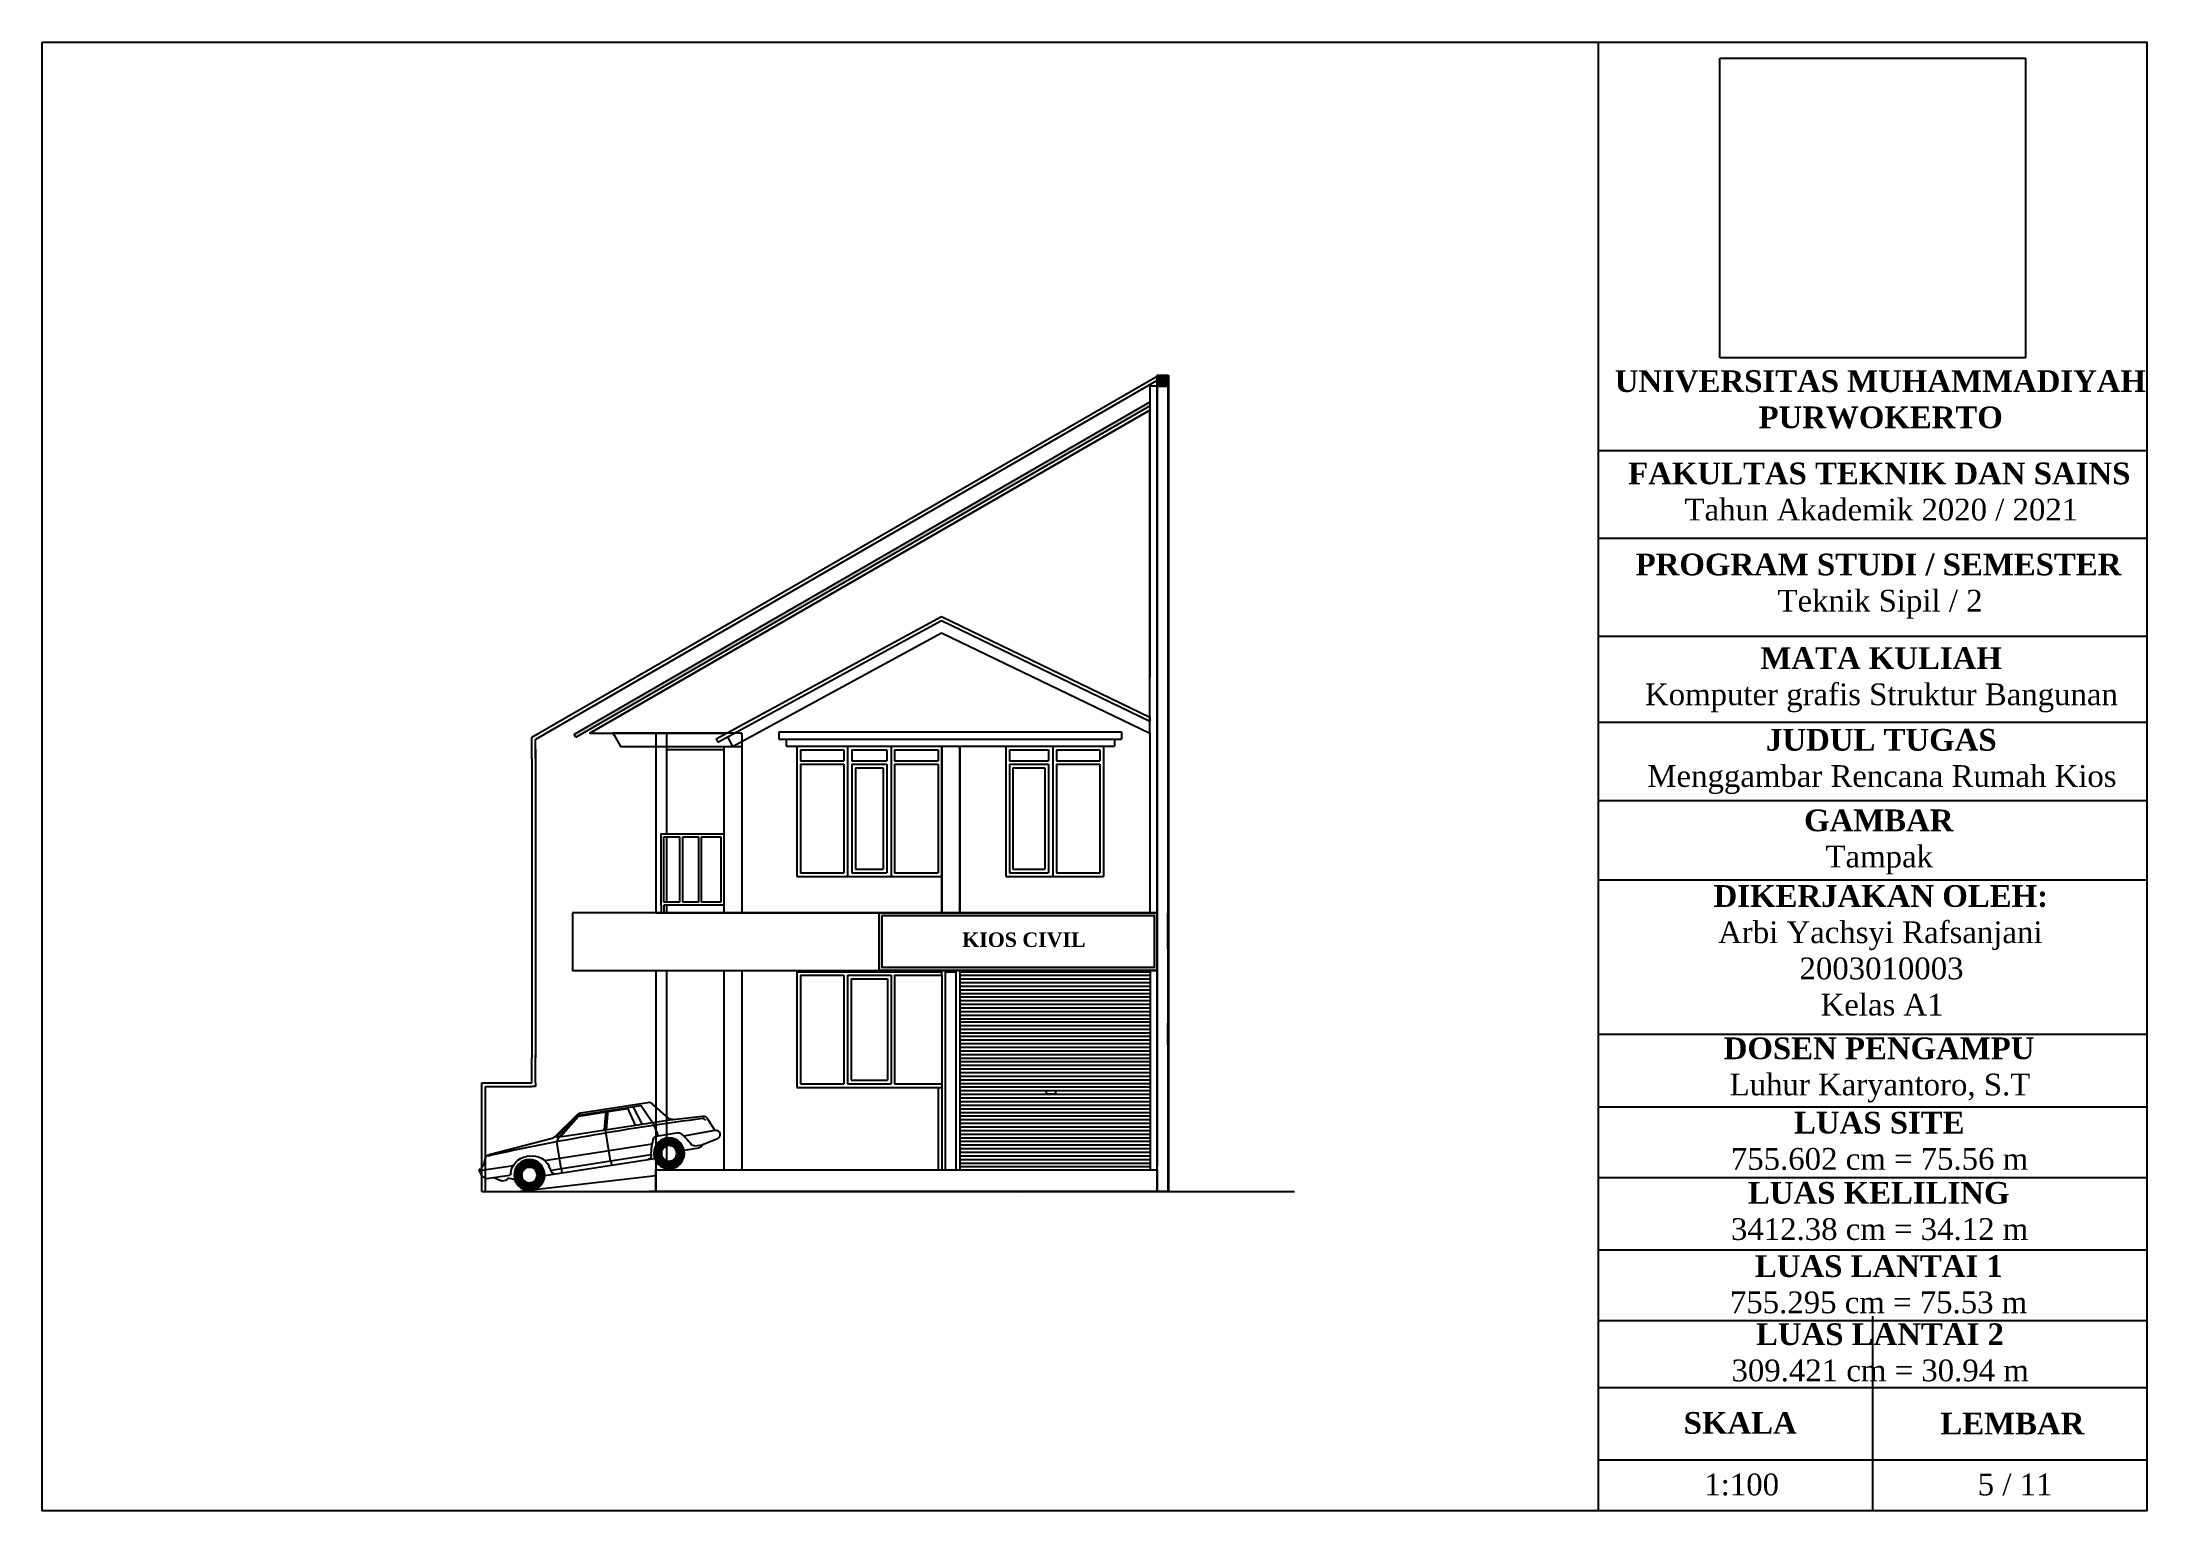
# Paper-space layout 'TAMPAK' of a CAD drawing. Header units: millimetres. Extents: x 3 to 294, y 3 to 206.
# The model-space entities are those that its viewports show. They can reach past a viewport. Long polylines and large blocks are cut down to what shows.
import ezdxf

# ---------------------------------------------------------------- set-up
doc = ezdxf.new("R2010")
doc.units = ezdxf.units.MM
doc.linetypes.add('ACAD_ISO03W100', pattern=[30, 12, -18])
doc.linetypes.add('ACAD_ISO04W100', pattern=[30, 24, -3, 0, -3])
doc.layers.add('cetak', color=250, linetype='Continuous')
doc.layers.add('tampak', color=10, linetype='Continuous')
doc.layers.add('potongan', color=244, linetype='Continuous', lineweight=20)
doc.layers.get('0').off()
doc.styles.get("Standard").update_dxf_attribs({"font": 'arial.ttf'})
picture_1 = doc.add_image_def('image1.jpg', size_in_pixel=(571, 560))

# ---------------------------------------------------------------- blocks, each defined once
blk = doc.blocks.new('Car - sedan  side')
at = {"linetype": 'Continuous'}
for p, q in [((-139.5, 36), (-129.6, 47.9)), ((-128.6, 32.6), (-121.2, 48)), ((-77.8, 49.3), (-126.6, 49.3)), ((-74.7, 48), (-121.2, 48)), ((-120.3, 34.7), (-115.7, 48)), ((-115.4, 34.7), (-111.7, 48)), ((-97.5, 47.3), (-111.9, 47.3)), ((-94.4, 34.7), (-97.7, 48)), ((-93.7, 34.7), (-97, 48)), ((-93, 34.7), (-96.3, 48)), ((-76.3, 47.3), (-96.2, 47.3)), ((-61.1, 34.7), (-76.3, 47.3)), ((-60, 34.6), (-76.1, 48)), ((-56.9, 35.1), (-75.5, 48.6)), ((-58.5, 34.9), (-75, 48)), ((-170.9, 22.3), (-166.8, 31.6)), ((-164.6, 31.6), (-165.5, 30.4)), ((-140.2, 34.7), (-163.9, 33.6)), ((-62.3, 34.7), (-140.2, 34.7)), ((-130.4, 24.6), (-128.6, 32.6)), ((-93.7, 19.6), (-93.7, 34.7)), ((-62.3, 34.7), (-60, 34.6)), ((-60, 34.6), (-58.5, 34.9)), ((-58, 31.6), (-60, 34.6)), ((-57.2, 35.4), (-58.5, 34.9)), ((-58, 19.6), (-58, 31.6)), ((-54.9, 34.4), (-8.8, 29.8)), ((-174, 19.5), (-174, 18.9)), ((-160.1, 13.5), (-171.8, 16.2)), ((-148.3, 21.7), (-171.1, 22.3)), ((-128.8, 24.6), (-144.8, 24.6)), ((-47.2, 19.6), (-125.2, 19.6)), ((-93.7, 12.1), (-93.7, 19.6)), ((-58, 12.1), (-58, 19.6)), ((-51.4, 9.9), (-49.7, 15.1)), ((-37, 24.4), (-34.9, 24.4)), ((0, 19.6), (-24.7, 19.6)), ((-4.2, 24.2), (-5.4, 27.3)), ((-159.2, 12.1), (-161.1, 13.7)), ((-155, 13.5), (-160.1, 13.5)), ((-147, 11.6), (-157.7, 11.6)), ((-120.6, 9), (-125.2, 9)), ((-50.7, 12.1), (-123.3, 12.1)), ((-45.8, 9), (-120.6, 9)), ((-94.2, 9), (-94.2, 12.1)), ((-58.4, 9), (-58.4, 12.1)), ((-20.4, 11.1), (-24.1, 9.4)), ((-4.2, 13.2), (-20.7, 13.2)), ((-18.8, 10.4), (-19.1, 10.8)), ((-14.7, 10), (-18, 10)), ((-9.5, 13.2), (-14.1, 10.2)), ((-3.2, 13.6), (-1.8, 15))]:
    blk.add_line(p, q, dxfattribs=at)
at = {"linetype": 'Continuous', "const_width": 5.49}
for points in [[(-127.8, 11, -1), (-144.3, 11, -1)], [(-26.7, 11, -1), (-43.2, 11, -1)]]:
    blk.add_lwpolyline(points, format="xyb", close=True, dxfattribs=at)
at = {"linetype": 'Continuous'}
for centre, radius in [((-136, 11), 11), ((-136, 11), 5.51), ((-34.9, 11), 11), ((-34.9, 11), 5.51)]:
    blk.add_circle(centre, radius, dxfattribs=at)
for centre, radius, start, end in [((-126.6, 45.4), 3.97, 90, 140.3029), ((-77.8, 45.4), 3.97, 54.135, 90), ((-163.7, 30.2), 3.38, 92.6827, 155.9736), ((-163.6, 30.9), 1.17, 91.491, 143.9553), ((-118.5, -1702.1), 1734.8, 86.347, 91.491), ((-142.6, 38.5), 3.97, 272.6827, 320.3029), ((-54.5, 38.3), 3.97, 234.135, 264.3123), ((-171.2, 19.5), 2.82, 88.4193, 180), ((-171.2, 18.9), 2.82, 180, 257.0905), ((-118.1, -2.8), 38.8, 136.3964, 152.9097), ((-144.8, 22.6), 1.98, 90, 136.3964), ((-128.8, 22.6), 1.98, 28.1371, 90), ((-157.1, 7.5), 34.1, 6.5135, 28.1371), ((-37, 11), 13.4, 90, 161.9732), ((-34.9, 11), 13.4, 13.5864, 90), ((-9.1, 25.8), 4, 21.3107, 84.3123), ((0.9, 26.2), 5.49, 201.3107, 247.7048), ((-3.8, 17.1), 2.96, 313.7173, 352.3839), ((-1.9, 19.3), 1.94, 325.3744, 67.7048), ((2.5, 16.3), 3.37, 145.3744, 172.3839), ((-157.7, 13.9), 2.32, 230.1291, 270), ((-155, 16.1), 2.62, 270, 332.9097), ((-120.6, 11.6), 2.62, 186.5135, 270), ((-52.6, 10.3), 1.24, 270, 341.9732), ((-20.7, 14.4), 1.24, 193.5864, 270), ((-19.9, 10.1), 1.06, 39.301, 113.7159), ((-18, 11.1), 1.06, 219.301, 270), ((-14.7, 11.1), 1.06, 270, 303.047), ((-4.2, 14.6), 1.46, 270, 313.7173)]:
    blk.add_arc(centre, radius, start, end, dxfattribs=at)

msp = doc.modelspace()

# ---------------------------------------------------------------- hatches: boundary and pattern name
at = {"layer": 'tampak'}
h = msp.add_hatch(color=256, dxfattribs=at)
h.dxf.hatch_style = 1
h.paths.add_polyline_path([(-3230.383, 1791.014), (-3241.383, 1791.014), (-3241.383, 1776.014), (-3230.383, 1776.014)])
h.paths.add_polyline_path([(-3230.383, 1791.014), (-3230.383, 1776.014), (-3228.383, 1776.014), (-3228.383, 1791.014)])
h.paths.add_polyline_path([(-3241.383, 1791.014), (-3243.383, 1791.014), (-3243.383, 1783.692), (-3241.383, 1784.847)])
h.paths.add_polyline_path([(-3241.383, 1784.847), (-3243.383, 1783.692), (-3243.383, 1776.014), (-3241.383, 1776.014)])
h = msp.add_hatch(color=256, dxfattribs=at)
h.dxf.hatch_style = 1
h.paths.add_polyline_path([(-3253.383, 1748.833), (-3253.383, 1754.607), (-4048.524, 1295.601), (-4046.025, 1291.27)])
h = msp.add_hatch(color=256, dxfattribs=at)
h.dxf.hatch_style = 1
h.paths.add_polyline_path([(-3243.383, 1049.019), (-3253.383, 1049.019), (-3627.134, 1049.019), (-3627.134, 969.385), (-3243.383, 969.385)])
h.paths.add_polyline_path([(-3247.383, 1045.019), (-3247.383, 973.385), (-3623.134, 973.385), (-3623.134, 1045.019)], flags=16)

# ---------------------------------------------------------------- linework, layer by layer
for p, q in [((-3243.383, 1789.465), (-4106.871, 1291.005)), ((-3240.884, 1785.135), (-4101.871, 1288.118)), ((-3253.383, 1776.014), (-3253.383, 1374.019)), ((-3243.383, 1776.014), (-3253.383, 1776.014)), ((-3243.383, 1791.014), (-3243.383, 1374.019)), ((-3228.383, 1791.014), (-3228.383, 664.019)), ((-3228.383, 1791.014), (-3228.383, 664.019)), ((-3228.383, 1791.014), (-3227.79, 664.019)), ((-4048.524, 1295.601), (-3253.383, 1754.607)), ((-4046.025, 1291.27), (-3253.383, 1748.833)), ((-4026.669, 1296.671), (-3253.383, 1743.127)), ((-3852.336, 1289.06), (-3541.336, 1458.175)), ((-3541.336, 1458.175), (-3253.383, 1318.888)), ((-3849.946, 1284.668), (-3541.336, 1452.621)), ((-3829.601, 1278.663), (-3541.336, 1435.543)), ((-3541.336, 1452.621), (-3253.383, 1313.333)), ((-3541.336, 1435.543), (-3253.383, 1296.671)), ((-3243.383, 1374.019), (-3243.383, 699.019)), ((-4106.871, 1261.919), (-4106.871, 1291.005)), ((-4101.871, 1261.919), (-4101.871, 1288.118)), ((-4046.025, 1291.27), (-4048.524, 1295.601)), ((-3993.375, 1293.953), (-3984.572, 1278.663)), ((-3935.925, 1296.671), (-3935.925, 1049.019)), ((-3920.925, 1296.671), (-3920.925, 1172.845)), ((-3852.336, 1289.06), (-3849.946, 1284.668)), ((-3841.896, 1296.671), (-3841.896, 1296.665)), ((-3836.771, 1291.838), (-3829.601, 1278.663)), ((-3816.896, 1296.671), (-3816.896, 1049.019)), ((-3765.86, 1298.84), (-3292.4, 1298.84)), ((-3765.86, 1298.84), (-3765.86, 1288.84)), ((-3765.86, 1288.84), (-3292.4, 1288.84)), ((-3755.86, 1288.84), (-3755.859, 1278.84)), ((-3302.4, 1288.84), (-3302.4, 1278.84)), ((-3292.4, 1298.84), (-3292.4, 1288.84)), ((-3253.383, 1296.673), (-3253.383, 1049.019)), ((-4106.871, 1261.919), (-4106.871, 848.362)), ((-4101.871, 1275.019), (-4101.871, 848.362)), ((-3984.572, 1278.663), (-3816.896, 1278.663)), ((-3841.896, 1273.84), (-3920.925, 1273.84)), ((-3841.896, 1278.663), (-3841.896, 1049.019)), ((-3755.859, 1278.84), (-3541.326, 1278.842)), ((-3740.859, 1278.84), (-3740.859, 1099.126)), ((-3735.859, 1273.946), (-3675.859, 1273.946)), ((-3735.859, 1273.946), (-3735.859, 1258.84)), ((-3735.859, 1258.84), (-3675.859, 1258.84)), ((-3735.859, 1254.126), (-3675.859, 1254.126)), ((-3735.859, 1254.126), (-3735.859, 1104.126)), ((-3675.859, 1278.841), (-3675.859, 1278.84)), ((-3675.859, 1273.946), (-3675.859, 1258.84)), ((-3675.859, 1254.126), (-3675.859, 1104.126)), ((-3670.859, 1278.841), (-3670.859, 1278.84)), ((-3670.859, 1278.84), (-3670.859, 1099.126)), ((-3664.859, 1278.841), (-3664.859, 1278.84)), ((-3664.859, 1273.946), (-3616.859, 1273.946)), ((-3664.859, 1273.946), (-3664.859, 1258.84)), ((-3664.859, 1258.84), (-3616.859, 1258.84)), ((-3664.859, 1254.126), (-3664.859, 1104.126)), ((-3664.859, 1254.126), (-3616.859, 1254.126)), ((-3616.859, 1278.841), (-3616.859, 1278.84)), ((-3616.859, 1273.946), (-3616.859, 1258.84)), ((-3616.859, 1254.126), (-3616.859, 1104.126)), ((-3610.859, 1278.841), (-3610.859, 1278.84)), ((-3610.859, 1278.84), (-3610.859, 1099.126)), ((-3605.859, 1278.841), (-3605.859, 1278.84)), ((-3605.859, 1273.946), (-3545.859, 1273.946)), ((-3605.859, 1273.946), (-3605.859, 1258.84)), ((-3605.859, 1258.84), (-3545.859, 1258.84)), ((-3605.859, 1254.126), (-3605.859, 1104.126)), ((-3605.859, 1254.126), (-3545.859, 1254.126)), ((-3545.859, 1278.842), (-3545.859, 1278.84)), ((-3545.859, 1273.946), (-3545.859, 1258.84)), ((-3545.859, 1254.126), (-3545.859, 1104.126)), ((-3541.336, 1278.835), (-3541.206, 1049.005)), ((-3541.326, 1278.842), (-3302.4, 1278.84)), ((-3540.828, 1278.842), (-3540.828, 1049.019)), ((-3516.336, 1278.849), (-3516.206, 1049.02)), ((-3515.828, 1278.788), (-3515.828, 1049.019)), ((-3452.4, 1278.84), (-3452.4, 1099.126)), ((-3447.4, 1273.946), (-3393.4, 1273.946)), ((-3447.4, 1273.946), (-3447.4, 1258.84)), ((-3447.4, 1258.84), (-3393.4, 1258.84)), ((-3447.4, 1254.126), (-3393.4, 1254.126)), ((-3447.4, 1254.126), (-3447.4, 1104.126)), ((-3393.4, 1273.946), (-3393.4, 1258.84)), ((-3393.4, 1254.126), (-3393.4, 1104.126)), ((-3387.4, 1278.84), (-3387.4, 1099.126)), ((-3382.4, 1273.946), (-3322.4, 1273.946)), ((-3382.4, 1273.946), (-3382.4, 1258.84)), ((-3382.4, 1258.84), (-3322.4, 1258.84)), ((-3382.4, 1254.126), (-3382.4, 1104.126)), ((-3382.4, 1254.126), (-3322.4, 1254.126)), ((-3322.4, 1273.946), (-3322.4, 1258.84)), ((-3322.4, 1254.126), (-3322.4, 1104.126)), ((-3317.4, 1278.84), (-3317.4, 1099.126)), ((-3659.859, 1249.126), (-3621.859, 1249.126)), ((-3659.859, 1249.126), (-3659.859, 1109.126)), ((-3621.859, 1249.126), (-3621.859, 1109.126)), ((-3442.4, 1249.126), (-3398.4, 1249.126)), ((-3442.4, 1249.126), (-3442.4, 1109.126)), ((-3398.4, 1249.126), (-3398.4, 1109.126)), ((-3920.925, 1172.845), (-3920.925, 1157.961)), ((-3924.53, 1153.961), (-3902.53, 1153.961)), ((-3924.53, 1063.437), (-3924.53, 1153.961)), ((-3920.925, 1153.961), (-3920.925, 1063.437)), ((-3902.53, 1063.437), (-3902.53, 1153.961)), ((-3898.53, 1063.437), (-3898.53, 1153.961)), ((-3898.53, 1153.961), (-3876.53, 1153.961)), ((-3876.53, 1063.437), (-3876.53, 1153.961)), ((-3872.53, 1063.437), (-3872.53, 1153.961)), ((-3872.53, 1153.961), (-3845.896, 1153.961)), ((-3845.896, 1153.961), (-3845.896, 1063.437)), ((-3659.859, 1109.126), (-3621.859, 1109.126)), ((-3442.4, 1109.126), (-3398.4, 1109.126)), ((-3740.859, 1099.126), (-3540.828, 1099.126)), ((-3735.859, 1104.126), (-3675.859, 1104.126)), ((-3664.859, 1104.126), (-3616.859, 1104.126)), ((-3605.859, 1104.126), (-3545.859, 1104.126)), ((-3541.235, 1104.126), (-3540.828, 1104.126)), ((-3516.235, 1104.126), (-3515.828, 1104.126)), ((-3516.232, 1099.126), (-3515.828, 1099.126)), ((-3452.4, 1099.126), (-3317.4, 1099.126)), ((-3447.4, 1104.126), (-3393.4, 1104.126)), ((-3382.4, 1104.126), (-3322.4, 1104.126)), ((-3935.925, 1049.019), (-3243.383, 1049.019)), ((-3928.53, 1059.437), (-3928.53, 1049.019)), ((-3902.53, 1063.437), (-3924.53, 1063.437)), ((-3924.53, 1059.437), (-3924.53, 1049.019)), ((-3920.925, 1059.437), (-3920.925, 1049.019)), ((-3876.53, 1063.437), (-3898.53, 1063.437)), ((-3845.896, 1063.437), (-3872.53, 1063.437)), ((-3627.134, 969.385), (-3627.134, 1049.019)), ((-4050.772, 1019.019), (-4050.772, 969.385)), ((-4050.772, 969.385), (-4042.772, 969.385)), ((-3935.925, 969.385), (-3935.925, 664.019)), ((-3920.925, 969.385), (-3920.925, 694.019)), ((-3841.896, 969.385), (-3841.896, 694.019)), ((-3816.896, 969.385), (-3816.896, 694.019)), ((-3740.859, 967.342), (-3740.859, 807.573)), ((-3740.859, 967.342), (-3540.828, 967.342)), ((-3735.859, 962.573), (-3675.859, 962.573)), ((-3735.859, 962.573), (-3735.859, 812.573)), ((-3675.859, 962.573), (-3675.859, 812.573)), ((-3670.859, 962.573), (-3670.859, 812.573)), ((-3670.859, 962.573), (-3610.859, 962.573)), ((-3627.134, 969.385), (-3627.134, 967.342)), ((-3610.859, 962.573), (-3610.859, 812.573)), ((-3605.859, 962.573), (-3605.859, 812.573)), ((-3605.859, 962.573), (-3540.828, 962.573)), ((-3541.164, 969.385), (-3516.164, 969.385)), ((-3540.828, 962.573), (-3540.828, 967.342)), ((-3540.828, 962.573), (-3540.828, 812.573)), ((-3536.164, 967.342), (-3536.164, 694.019)), ((-3536.164, 967.342), (-3521.164, 967.342)), ((-3521.164, 967.342), (-3521.164, 694.019)), ((-3515.828, 969.385), (-3515.828, 694.019)), ((-3515.828, 967.342), (-3252.786, 967.342)), ((-3515.828, 962.573), (-3252.786, 962.573)), ((-3252.786, 969.385), (-3252.786, 694.019)), ((-3665.859, 957.573), (-3665.859, 817.573)), ((-3665.859, 957.573), (-3615.859, 957.573)), ((-3615.859, 957.573), (-3615.859, 817.573)), ((-3515.828, 957.573), (-3252.786, 957.573)), ((-3515.828, 952.573), (-3252.786, 952.573)), ((-3515.828, 947.573), (-3252.786, 947.573)), ((-3515.828, 942.573), (-3252.786, 942.573)), ((-3515.828, 937.573), (-3252.786, 937.573)), ((-3515.828, 932.573), (-3252.786, 932.573)), ((-3515.828, 927.573), (-3252.786, 927.573)), ((-3515.828, 922.573), (-3252.786, 922.573)), ((-3515.828, 917.573), (-3252.786, 917.573)), ((-3515.828, 912.573), (-3252.786, 912.573)), ((-3515.828, 907.573), (-3252.786, 907.573)), ((-3515.828, 902.573), (-3252.786, 902.573)), ((-3515.828, 898.296), (-3252.786, 898.296)), ((-3515.828, 893.296), (-3252.786, 893.296)), ((-3515.828, 888.296), (-3252.786, 888.296)), ((-3515.828, 883.296), (-3252.786, 883.296)), ((-3515.828, 878.296), (-3252.786, 878.296)), ((-3515.828, 873.296), (-3252.786, 873.296)), ((-4106.871, 814.019), (-4106.871, 848.362)), ((-4101.871, 814.019), (-4101.871, 852.632)), ((-3515.828, 868.296), (-3252.786, 868.296)), ((-3515.828, 863.296), (-3252.786, 863.296)), ((-3515.828, 858.296), (-3252.786, 858.296)), ((-3515.828, 853.296), (-3252.786, 853.296)), ((-3515.828, 848.296), (-3252.786, 848.296)), ((-3515.828, 843.296), (-3252.786, 843.296)), ((-4175.919, 664.019), (-4175.919, 814.019)), ((-4175.919, 814.019), (-4106.871, 814.019)), ((-4101.871, 814.019), (-4101.871, 809.019)), ((-3665.859, 817.573), (-3615.859, 817.573)), ((-3515.828, 838.296), (-3252.786, 838.296)), ((-3515.828, 833.296), (-3252.786, 833.296)), ((-3515.828, 828.296), (-3252.786, 828.296)), ((-3515.828, 823.296), (-3252.786, 823.296)), ((-3515.828, 818.296), (-3252.786, 818.296)), ((-4170.919, 664.019), (-4170.919, 809.019)), ((-4170.919, 809.019), (-4106.871, 809.019)), ((-4101.871, 809.019), (-4106.871, 809.019)), ((-3740.859, 807.573), (-3540.828, 807.573)), ((-3735.859, 812.573), (-3675.859, 812.573)), ((-3670.859, 812.573), (-3610.859, 812.573)), ((-3605.859, 812.573), (-3540.828, 812.573)), ((-3545.859, 807.573), (-3545.859, 694.019)), ((-3540.828, 812.573), (-3540.828, 694.019)), ((-3516.081, 812.573), (-3515.828, 812.573)), ((-3516.078, 807.573), (-3515.828, 807.573)), ((-3515.828, 813.296), (-3252.786, 813.296)), ((-3515.828, 808.296), (-3252.786, 808.296)), ((-3515.828, 803.296), (-3252.786, 803.296)), ((-3515.828, 798.296), (-3252.786, 798.296)), ((-3515.828, 793.296), (-3252.786, 793.296)), ((-3515.828, 788.296), (-3252.786, 788.296)), ((-3515.828, 783.296), (-3252.786, 783.296)), ((-3515.828, 778.296), (-3252.786, 778.296)), ((-3515.828, 773.296), (-3252.786, 773.296)), ((-3515.828, 768.296), (-3252.786, 768.296)), ((-3515.828, 763.296), (-3252.786, 763.296)), ((-3515.828, 758.296), (-3252.786, 758.296)), ((-3515.828, 753.296), (-3252.786, 753.296)), ((-3515.828, 748.296), (-3252.786, 748.296)), ((-3515.828, 743.296), (-3252.786, 743.296)), ((-3515.828, 738.296), (-3252.786, 738.296)), ((-3515.828, 733.296), (-3252.786, 733.296)), ((-3515.828, 728.296), (-3252.786, 728.296)), ((-3515.828, 723.296), (-3252.786, 723.296)), ((-3515.828, 723.296), (-3252.786, 723.296)), ((-3515.828, 718.296), (-3252.786, 718.296)), ((-3515.828, 713.296), (-3252.786, 713.296)), ((-3515.828, 708.296), (-3252.786, 708.296)), ((-3515.828, 703.296), (-3252.786, 703.296)), ((-3515.828, 698.296), (-3252.786, 698.296)), ((-4127.278, 664.019), (-3935.925, 686.146)), ((-3935.925, 694.019), (-3386.079, 694.019)), ((-4175.919, 664.019), (-3985.37, 664.019)), ((-3944.293, 664.019), (-3914.293, 664.019)), ((-3841.896, 664.019), (-3816.896, 664.019)), ((-3743.319, 664.019), (-3614.4, 664.019)), ((-3541.003, 664.019), (-3516.003, 664.019)), ((-3442.246, 664.019), (-3434.656, 664.019)), ((-3434.286, 662.638), (-3434.656, 664.019)), ((-3393.579, 664.019), (-3363.579, 664.019)), ((-3326.187, 664.019), (-3322.502, 664.019)), ((-3253.383, 664.019), (-3053.654, 664.019))]:
    msp.add_line(p, q, dxfattribs=at)
at = {"layer": 'tampak', "linetype": 'ACAD_ISO04W100'}
msp.add_line((-3253.383, 1318.888), (-3253.383, 1313.333), dxfattribs=at)
at = {"layer": 'tampak', "linetype": 'ACAD_ISO03W100'}
msp.add_line((-3985.37, 664.019), (-3227.79, 664.019), dxfattribs=at)
at = {"layer": 'tampak'}
for points in [[(-3243.383, 1776.014), (-3228.383, 1776.014), (-3228.383, 1791.014), (-3243.383, 1791.014)], [(-3227.79, 664.019), (-3243.383, 664.019), (-3243.383, 1791.014), (-3227.79, 1791.014)], [(-4050.772, 1049.019), (-4050.772, 969.385), (-4042.772, 969.385), (-3243.383, 969.385), (-3243.383, 1049.019), (-3253.383, 1049.019)], [(-3627.134, 1049.019), (-3243.383, 1049.019), (-3243.383, 969.385), (-3627.134, 969.385)], [(-3623.134, 1045.019), (-3247.383, 1045.019), (-3247.383, 973.385), (-3623.134, 973.385)], [(-3395.94, 803.296), (-3383.607, 803.296), (-3383.607, 798.296), (-3395.94, 798.296)], [(-3935.925, 694.019), (-3243.383, 694.019), (-3243.383, 664.019), (-3935.925, 664.019)]]:
    msp.add_lwpolyline(points, close=True, dxfattribs=at)
for points in [[(-3253.383, 1743.127), (-4026.669, 1296.671), (-3841.896, 1296.671)], [(-3253.383, 1296.671), (-3253.383, 1743.127)], [(-3816.896, 1296.671), (-3994.944, 1296.671), (-3993.375, 1293.953)], [(-3243.383, 1293.953), (-3243.383, 1296.643)], [(-3928.53, 1059.437), (-3928.53, 1157.961), (-3841.896, 1157.961), (-3841.896, 1059.437), (-3924.53, 1059.437)], [(-3920.925, 1049.019), (-3935.925, 1049.019)], [(-3816.896, 1049.019), (-3841.896, 1049.019)], [(-3243.383, 1049.019), (-3253.384, 1049.019)], [(-3228.384, 999.019), (-3228.384, 1049.019)], [(-3243.383, 999.019), (-3243.383, 999.019)], [(-3228.383, 866.519), (-3228.383, 866.519), (-3228.383, 896.519)], [(-3914.293, 664.019), (-3944.293, 664.019)], [(-3684.99, 664.019), (-3714.99, 664.019)], [(-3363.579, 664.019), (-3363.579, 664.019), (-3393.579, 664.019)]]:
    msp.add_lwpolyline(points, dxfattribs=at)

# ---------------------------------------------------------------- block references
at = {"layer": 'tampak', "xscale": -1.930800821683931, "yscale": 1.930800821683931, "zscale": 1.930800821683931, "rotation": 8.831670529090951}
msp.add_blockref('Car - sedan  side', (-4173.628, 655.376), dxfattribs=at)

# ---------------------------------------------------------------- texts
at = {"layer": 'tampak', "insert": (-3619.946, 1021.676), "char_height": 20, "attachment_point": 1}
msp.add_mtext_dynamic_manual_height_columns('{\\fTimes New Roman|b1|i0|c0|p18;\\W7.1137;  \\W1;KIOS CIVIL}', width=375.75037, gutter_width=12.5, heights=[0], dxfattribs=at)

psp = doc.layouts.new('TAMPAK')

# ---------------------------------------------------------------- linework, layer by layer
at = {"layer": 'cetak'}
for p, q in [((218.03, 149.82), (293.81, 149.82)), ((218.03, 137.75), (293.81, 137.75)), ((218.03, 124.21), (293.81, 124.21)), ((218.03, 112.32), (293.81, 112.32)), ((218.03, 101.5), (293.81, 101.5)), ((218.03, 90.56), (293.81, 90.56)), ((218.03, 69.23), (293.81, 69.23)), ((218.03, 59.23), (293.81, 59.23)), ((218.03, 49.46), (293.81, 49.46)), ((218.03, 39.45), (293.81, 39.45)), ((218.03, 29.72), (293.81, 29.72)), ((255.92, 30.31), (255.92, 3.41)), ((218.03, 20.47), (293.81, 20.47)), ((218.03, 10.47), (293.81, 10.47))]:
    psp.add_line(p, q, dxfattribs=at)
for points in [[(3.09, 206.24), (293.81, 206.24), (293.81, 3.41), (3.09, 3.41)], [(3.09, 206.24), (218.03, 206.24), (218.03, 3.41), (3.09, 3.41)]]:
    psp.add_lwpolyline(points, close=True, dxfattribs=at)

# ---------------------------------------------------------------- texts
at = {"layer": 'cetak', "char_height": 3, "attachment_point": 1}
for s, width, insert in [('{\\fTimes New Roman|b1|i0|c0|p18;\\W1.8324; \\W1;UNIVERSITAS MUHAMMADIYAH \\P\\W9.6857;  \\W1;PURWOKERTO}', 75.7768, (218.23, 160.92)), ('{\\fTimes New Roman|b1|i0|c0|p18;\\W3.6468; \\W1;FAKULTAS TEKNIK DAN SAINS\\fTimes New Roman|b0|i0|c0|p18;\\P\\W5.2608;  \\W1;Tahun Akademik 2020 / 2021}', 75.7768, (218.03, 148.18)), ('{\\fTimes New Roman|b1|i0|c0|p18;\\W4.557; \\W1;PROGRAM STUDI / SEMESTER\\P\\fTimes New Roman|b0|i0|c0|p18;\\W7.2855;   \\W1;Teknik Sipil / 2}', 75.7768, (218.03, 135.6)), ('{\\fTimes New Roman|b1|i0|c0|p18;\\W9.7463;  \\W1;MATA KULIAH\\P\\fTimes New Roman|b0|i0|c0|p18;\\W5.4269; \\W1;Komputer grafis Struktur Bangunan}', 75.7768, (218.34, 122.67)), ('{\\fTimes New Roman|b1|i0|c0|p18;\\W6.7277;   \\W1;JUDUL TUGAS\\P\\fTimes New Roman|b0|i0|c0|p18;\\W5.713; \\W1;Menggambar Rencana Rumah Kios}', 75.7768, (218.34, 111.39)), ('{\\fTimes New Roman|b1|i0|c0|p18;\\W8.364;   \\W1;GAMBAR\\P\\fTimes New Roman|b0|i0|c0|p18;\\W9.2364;   \\W1;Tampak}', 75.7768, (218.03, 100.27)), ('{\\fTimes New Roman|b1|i0|c0|p18;\\W6.9723;  \\W1;DIKERJAKAN OLEH:\\P\\fTimes New Roman|b0|i0|c0|p18;\\W7.2525;  \\W1;Arbi Yachsyi Rafsanjani\\P\\W8.1407;   \\W1;2003010003\\P\\W8.9974;   \\W1;Kelas A1}', 75.7768, (218.16, 89.82)), ('{\\fTimes New Roman|b1|i0|c0|p18;\\W7.6276;  \\W1;DOSEN PENGAMPU\\P\\fTimes New Roman|b0|i0|c0|p18;\\W7.9869;  \\W1;Luhur Karyantoro, S.T}', 75.7768, (218.08, 68.79)), ('{\\fTimes New Roman|b1|i0|c0|p18;\\W7.9575;   \\W1;LUAS SITE\\P\\fTimes New Roman|b0|i0|c0|p18;\\W8.0845;  \\W1;755.602 cm = 75.56 m}', 75.7768, (218.03, 58.52)), ('{\\fTimes New Roman|b1|i0|c0|p18;\\W9.1237;  \\W1;LUAS KELILING\\P\\fTimes New Roman|b0|i0|c0|p18;\\W8.088;  \\W1;3412.38 cm = 34.12 m}', 75.7768, (218.03, 48.83)), ('{\\fTimes New Roman|b1|i0|c0|p18;\\W9.6076;  \\W1;LUAS LANTAI 1\\P\\fTimes New Roman|b0|i0|c0|p18;\\W8.0845;  \\W1;755.295 cm = 75.53 m}', 75.7768, (217.9, 38.71)), ('{\\fTimes New Roman|b1|i0|c0|p18;\\W9.5798;  \\W1;LUAS LANTAI 2\\P\\fTimes New Roman|b0|i0|c0|p18;\\W8.088;  \\W1;309.421 cm = 30.94 m}', 75.7768, (218.11, 29.31)), ('{\\fTimes New Roman|b1|i0|c0|p18;\\W5.1524;  \\W1;SKALA}', 37.8884, (218.16, 17.06)), ('{\\fTimes New Roman|b1|i0|c0|p18;\\W8.3107; \\W1;LEMBAR}', 37.8884, (255.87, 16.97)), ('{\\fTimes New Roman|b0|i0|c0|p18;\\W6.4283;  \\W1;1:100}', 37.8884, (218.12, 8.56)), ('{\\fTimes New Roman|b0|i0|c0|p18;\\W6.4453;  \\W1;5 / 11}', 37.8884, (255.84, 8.56))]:
    psp.add_mtext_dynamic_manual_height_columns(s, width=width, gutter_width=12.5, heights=[0], dxfattribs=dict(at, insert=insert))

# ---------------------------------------------------------------- pictures from other files: only their frames are drawn
at = {"layer": 'cetak'}
image = psp.add_image(picture_1, insert=(234.82, 162.65), size_in_units=(42.2, 41.39), dxfattribs=at)
image.dxf.flags = 7

# ---------------------------------------------------------------- viewports
at = {"layer": 'potongan', "linetype": 'ACAD_ISO04W100'}
vp = psp.add_viewport(center=(110.56, 104.82), size=(214.94, 202.8239), view_center_point=(-3708.719, 1237.026), view_height=2028.23947, dxfattribs=at)
vp.frozen_layers = ['potongan']

doc.saveas('drawing.dxf')
